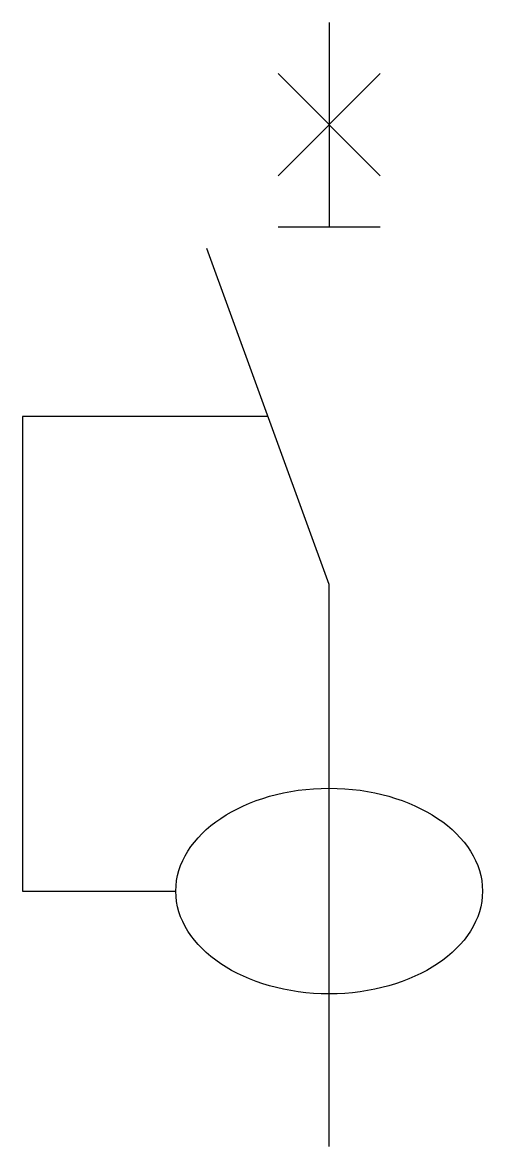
# Model space of a CAD drawing. Header units: millimetres. Extents: x 2177.97 to 2181.3, y 1440.68 to 1448.83.
import ezdxf

# ---------------------------------------------------------------- set-up
doc = ezdxf.new("R2010")
doc.units = ezdxf.units.MM
doc.layers.add('OCJ-ESQUEMAS UNIFILARES-CORREGIDOS IDO-REV.br$0$01-ELE-APARATOS', color=170, linetype='Continuous')

# ---------------------------------------------------------------- blocks, each defined once
blk = doc.blocks.new('OCJ-ESQUEMAS UNIFILARES-CORREGIDOS IDO-REV.br$0$Unif-Interruptor-Dif')
for points in [[(0, 0.1774), (0, -0.0926)], [(-0.0675, 0.1099), (0.0675, -0.0251)], [(-0.0675, -0.0251), (0.0675, 0.1099)], [(-0.0675, -0.0926), (0.0675, -0.0926)], [(0, -0.5651), (-0.1616, -0.1211)], [(-0.0808, -0.3431), (-0.405, -0.3431), (-0.405, -0.9701), (-0.2025, -0.9701)], [(0, -1.3076), (0, -0.5651)]]:
    blk.add_lwpolyline(points)
blk.add_ellipse((0, -0.9701), major_axis=(0.2025, 0), ratio=0.670814)

msp = doc.modelspace()

# ---------------------------------------------------------------- block references
at = {"layer": 'OCJ-ESQUEMAS UNIFILARES-CORREGIDOS IDO-REV.br$0$01-ELE-APARATOS', "xscale": 5.484000618145956, "yscale": 5.484000618145956, "zscale": 5.484000618145956}
msp.add_blockref('OCJ-ESQUEMAS UNIFILARES-CORREGIDOS IDO-REV.br$0$Unif-Interruptor-Dif', (2180.1871, 1447.8549), dxfattribs=at)

doc.saveas('drawing.dxf')
